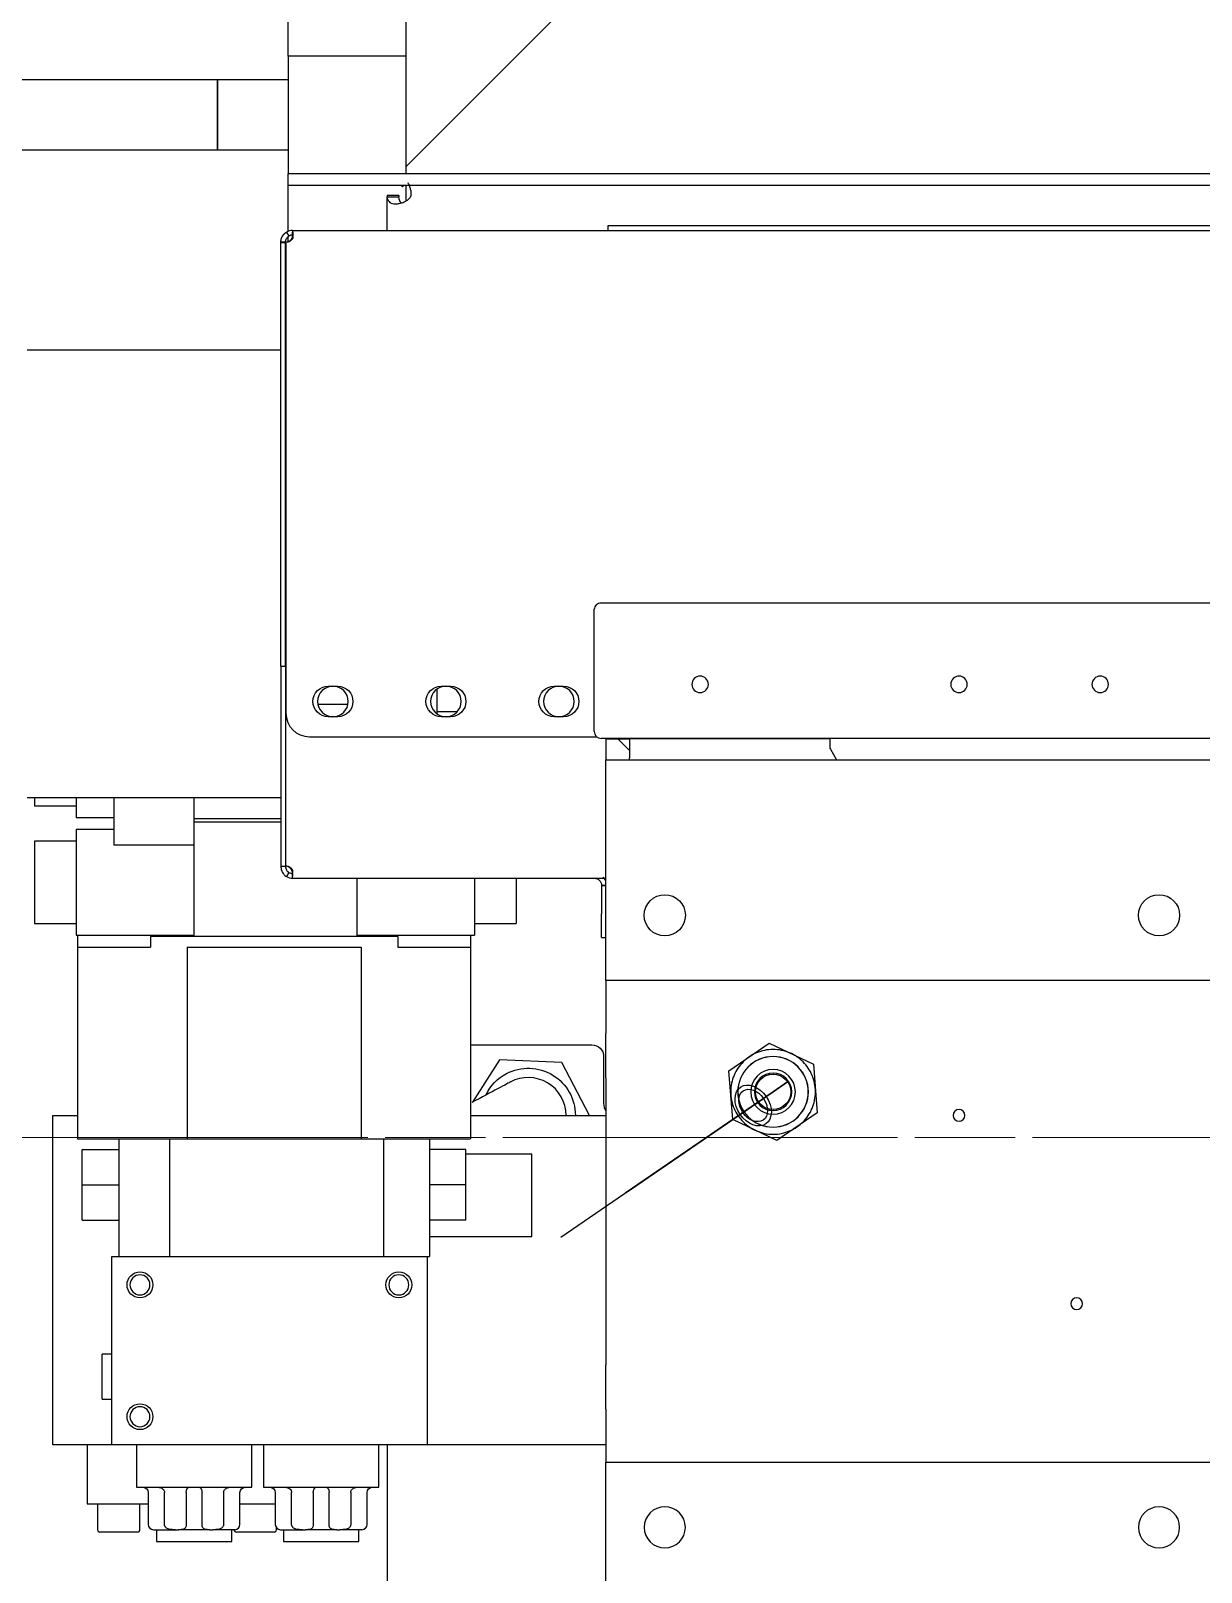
# Model space of a CAD drawing. Header units: millimetres. Extents: x 10462777 to 22643323, y 453826 to 1389191.
# Drawn here: x 11281148 to 11281646, y 584090 to 584745 of the extents above; entities that cross this region are included whole.
import ezdxf

# ---------------------------------------------------------------- set-up
doc = ezdxf.new("R2010")
doc.units = ezdxf.units.MM
doc.header["$LTSCALE"] = 200
doc.header["$MEASUREMENT"] = 0
for name, pattern in [('CENTER', [2, 1.25, -0.25, 0.25, -0.25]), ('CENTER2', [1.125, 0.75, -0.125, 0.125, -0.125]), ('PHANTOM', [2.5, 1.25, -0.25, 0.25, -0.25, 0.25, -0.25])]:
    doc.linetypes.add(name, pattern=pattern)
doc.layers.get('0').update_dxf_attribs({"linetype": 'CONTINUOUS'})
for name, color, linetype in [('1', 1, 'CENTER'), ('2', 2, 'CONTINUOUS'), ('DV1_DEFAULT', 7, 'CONTINUOUS')]:
    doc.layers.add(name, color=color, linetype=linetype)
doc.layers.add('LAYOUT', color=8, linetype='CONTINUOUS', lineweight=25)

# ---------------------------------------------------------------- blocks, each defined once
blk = doc.blocks.new('r710ic')
at = {"layer": 'DV1_DEFAULT', "color": 1, "linetype": 'CENTER2', "lineweight": 0}
for p, q in [((272041.37, 102141.44), (272041.37, 106426.45)), ((272041.37, 106323.81), (272041.37, 102038.81))]:
    blk.add_line(p, q, dxfattribs=at)
at = {"layer": 'LAYOUT', "color": 3}
blk.add_circle((272041.37, 104232.63), 2050.12, dxfattribs=at)
blk = doc.blocks.new('A$C7DA30AB0')
at = {"layer": 'LAYOUT', "color": 6, "linetype": 'PHANTOM'}
blk.add_circle((3030.45, 3025.99, 0), 2693.02, dxfattribs=at)

msp = doc.modelspace()

# ---------------------------------------------------------------- linework, layer by layer
at = {"layer": '1', "color": 252, "linetype": 'Continuous'}
for p, q in [((11281257.86021, 584734.44089, 0), (11281257.86021, 584784.44316, 0)), ((11281307.86092, 584784.44316, 0), (11281307.86092, 584734.44089, 0)), ((11281257.86021, 584734.44245, 0), (11281257.86021, 584684.44174, 0)), ((11281307.86092, 584734.44245, 0), (11281257.86021, 584734.44245, 0)), ((11281307.86092, 584734.44245, 0), (11281307.86092, 584684.44174, 0)), ((11281087.8578, 584724.44231, 0), (11281227.85978, 584724.44231, 0)), ((11281227.85978, 584724.44231, 0), (11281227.85978, 584694.44188, 0)), ((11281227.85978, 584694.44188, 0), (11281227.85978, 584724.44231, 0)), ((11281227.85978, 584724.44231, 0), (11281257.86021, 584724.44231, 0)), ((11281257.86021, 584724.44231, 0), (11281257.86021, 584694.44188, 0)), ((11281227.85978, 584694.44188, 0), (11281087.8578, 584694.44188, 0)), ((11281257.86021, 584694.44188, 0), (11281227.85978, 584694.44188, 0)), ((11281257.86021, 584679.44167, 0), (11281257.86021, 584684.44174, 0)), ((11281707.8666, 584684.44174, 0), (11281257.86021, 584684.44174, 0)), ((11281307.86092, 584684.44174, 0), (11281257.86021, 584684.44174, 0)), ((11281707.8666, 584679.44167, 0), (11281257.86021, 584679.44167, 0)), ((11281257.86021, 584660.05389, 0), (11281257.86021, 584679.44167, 0)), ((11281307.86092, 584679.44167, 0), (11281307.86092, 584672.92361, 0)), ((11281257.86021, 584655.49289, 0), (11281257.86021, 584657.75464, 0))]:
    msp.add_line(p, q, dxfattribs=at)
at = {"layer": '1', "color": 124, "linetype": 'Continuous'}
for p, q in [((11281392.86213, 584444.43833, 0), (11281397.8622, 584444.43833, 0)), ((11281397.8622, 584444.43833, 0), (11281402.86391, 584444.43833, 0)), ((11281402.86227, 584439.43826, 0), (11281397.8622, 584444.43833, 0)), ((11281487.96189, 584444.43833, 0), (11281402.86227, 584444.43833, 0)), ((11281402.86227, 584444.43833, 0), (11281402.86227, 584436.28822, 0)), ((11281392.86213, 584341.73464, 0), (11281392.86213, 584435.48821, 0)), ((11281392.86213, 584435.48821, 0), (11281766.06743, 584435.48821, 0)), ((11281402.86227, 584435.48821, 0), (11281402.86227, 584436.28822, 0)), ((11281392.86213, 584341.73464, 0), (11281392.86213, 584319.22626, 0)), ((11281912.87561, 584341.73464, 0), (11281392.86213, 584341.73464, 0)), ((11281392.86213, 584300.43214, 0), (11281392.86213, 584319.22626, 0)), ((11281392.86213, 584300.43214, 0), (11281392.86213, 584178.4387, 0)), ((11281392.86213, 584159.64459, 0), (11281392.86213, 584178.4387, 0)), ((11281392.86213, 584159.64459, 0), (11281392.86213, 584137.1362, 0)), ((11281392.86213, 584034.43251, 0), (11281392.86213, 584137.1362, 0)), ((11281392.86213, 584137.1362, 0), (11281912.87561, 584137.1362, 0))]:
    msp.add_line(p, q, dxfattribs=at)
for centre in [(11281417.86248, 584369.43727, 0), (11281627.86547, 584369.43727, 0)]:
    msp.add_circle(centre, 8.75012, dxfattribs=at)
at = {"layer": '1', "color": 124, "linetype": 'Continuous', "extrusion": (0, 0, -1)}
for centre, radius in [((-11281542.86426, 584284.43606, 0), 2.50004), ((-11281592.86497, 584204.43492, 0), 2.50004), ((-11281417.86248, 584109.43357, 0), 8.75012), ((-11281627.86547, 584109.43357, 0), 8.75012)]:
    msp.add_circle(centre, radius, dxfattribs=at)
at = {"layer": '2', "color": 203, "linetype": 'Continuous'}
for p, q in [((11281307.86168, 584687.44255, 0), (11281496.40341, 584875.98427, 0)), ((11281304.86088, 584675.24126, 0), (11281299.86081, 584675.24126, 0)), ((11281299.86081, 584675.24126, 0), (11281299.86081, 584674.68283, 0)), ((11281299.86081, 584660.41604, 0), (11281299.86081, 584674.68283, 0)), ((11281299.86081, 584674.68283, 0), (11281304.86088, 584674.68283, 0)), ((11281304.86088, 584675.24126, 0), (11281304.86088, 584674.68283, 0)), ((11281306.36653, 584678.87623, 0), (11281305.80106, 584679.4417, 0)), ((11281306.863, 584679.37269, 0), (11281306.36653, 584678.87623, 0)), ((11281306.863, 584679.37269, 0), (11281306.794, 584679.44169, 0)), ((11281335.36168, 584314.43649, 0), (11281386.86204, 584314.43649, 0)), ((11281391.86211, 584309.43641, 0), (11281391.86211, 584289.43613, 0))]:
    msp.add_line(p, q, dxfattribs=at)
at = {"layer": '2', "color": 252, "linetype": 'Continuous'}
for p, q in [((11281393.86214, 584660.41684, 0), (11281393.86214, 584662.41687, 0)), ((11281393.86214, 584662.41687, 0), (11281396.20532, 584662.41687, 0)), ((11281396.20532, 584662.41687, 0), (11281421.51939, 584662.41687, 0)), ((11281421.51939, 584662.41687, 0), (11281427.17632, 584662.41687, 0)), ((11281427.17632, 584662.41687, 0), (11281718.55305, 584662.41687, 0)), ((11281256.73475, 584655.41677, 0), (11281254.73472, 584655.41677, 0)), ((11281254.73472, 584655.30176, 0), (11281254.73472, 584655.41677, 0)), ((11281254.73472, 584475.28877, 0), (11281254.73472, 584655.30176, 0)), ((11281254.73472, 584655.30176, 0), (11281256.73475, 584655.30176, 0)), ((11281256.73475, 584655.30176, 0), (11281256.73475, 584655.41677, 0)), ((11281256.73475, 584475.28877, 0), (11281256.73475, 584655.30176, 0)), ((11281256.8602, 584655.30176, 0), (11281256.8602, 584455.28849, 0)), ((11281257.06906, 584659.64697, 0), (11281258.13537, 584657.95487, 0)), ((11281259.73479, 584660.41684, 0), (11281727.00843, 584660.41684, 0)), ((11281259.73479, 584660.41684, 0), (11281259.73479, 584659.6504, 0)), ((11281259.73479, 584657.95695, 0), (11281259.73479, 584659.6504, 0)), ((11281254.73392, 584609.54068, 0), (11281146.90863, 584609.54068, 0)), ((11281256.8602, 584609.54068, 0), (11281256.73457, 584609.54068, 0)), ((11281254.73472, 584475.28877, 0), (11281256.73475, 584475.28877, 0)), ((11281254.73472, 584475.28877, 0), (11281254.73472, 584390.28756, 0)), ((11281256.73475, 584475.28877, 0), (11281256.73475, 584390.28756, 0)), ((11281274.86045, 584466.78865, 0), (11281278.86051, 584466.78865, 0)), ((11281322.86113, 584466.78865, 0), (11281326.86119, 584466.78865, 0)), ((11281370.86182, 584466.78865, 0), (11281374.86187, 584466.78865, 0)), ((11281256.8602, 584390.28756, 0), (11281256.8602, 584455.28825, 0)), ((11281278.86051, 584453.78847, 0), (11281274.86045, 584453.78847, 0)), ((11281326.86119, 584453.78847, 0), (11281322.86113, 584453.78847, 0)), ((11281374.86187, 584453.78847, 0), (11281370.86182, 584453.78847, 0)), ((11281266.86034, 584445.28834, 0), (11281388.87715, 584445.28834, 0)), ((11281392.86213, 584444.53728, 0), (11281392.86213, 584435.48805, 0)), ((11281417.86248, 584444.53911, 0), (11281417.86248, 584444.43833, 0)), ((11281487.96348, 584444.53833, 0), (11281487.96348, 584440.99191, 0)), ((11281488.23143, 584439.9919, 0), (11281490.83162, 584435.48824, 0)), ((11281146.90863, 584419.53798, 0), (11281254.73392, 584419.53798, 0)), ((11281256.73457, 584419.53798, 0), (11281256.85832, 584419.53798, 0)), ((11281254.73472, 584390.28756, 0), (11281256.73475, 584390.28756, 0)), ((11281254.73472, 584390.28756, 0), (11281254.73472, 584390.16212, 0)), ((11281256.73475, 584390.16212, 0), (11281254.73472, 584390.16212, 0)), ((11281256.73475, 584390.28756, 0), (11281256.73475, 584390.16212, 0)), ((11281258.16453, 584387.60584, 0), (11281257.11769, 584385.90166, 0)), ((11281259.73479, 584385.90489, 0), (11281259.73479, 584387.45789, 0)), ((11281259.73479, 584385.16205, 0), (11281259.73479, 584385.90487, 0)), ((11281259.73479, 584385.16205, 0), (11281392.86213, 584385.16205, 0)), ((11281392.8621, 584382.162, 0), (11281390.98754, 584382.162, 0)), ((11281390.98754, 584382.03656, 0), (11281390.98754, 584382.162, 0)), ((11281390.98754, 584382.03656, 0), (11281390.98754, 584370.03639, 0)), ((11281390.98754, 584382.03656, 0), (11281392.8621, 584382.03656, 0)), ((11281390.98754, 584360.03625, 0), (11281390.98754, 584370.03639, 0)), ((11281390.98754, 584360.03625, 0), (11281392.8621, 584360.03625, 0)), ((11281157.85879, 584284.43606, 0), (11281168.3605, 584284.43606, 0)), ((11281157.85879, 584144.43407, 0), (11281157.85879, 584284.43606, 0)), ((11281335.35975, 584284.43606, 0), (11281392.86213, 584284.43606, 0)), ((11281182.85914, 584224.43521, 0), (11281316.86105, 584224.43521, 0)), ((11281182.85914, 584144.43407, 0), (11281182.85914, 584224.43521, 0)), ((11281316.86105, 584224.43521, 0), (11281316.86105, 584144.43407, 0)), ((11281182.85916, 584156.84814, 0), (11281182.73414, 584156.84814, 0)), ((11281182.85916, 584156.2634, 0), (11281182.73414, 584156.2634, 0)), ((11281182.85916, 584154.35648, 0), (11281182.73414, 584154.35648, 0)), ((11281182.86094, 584144.43407, 0), (11281157.85879, 584144.43407, 0)), ((11281172.359, 584144.43391, 0), (11281172.359, 584119.43372, 0)), ((11281316.86105, 584144.43407, 0), (11281182.85914, 584144.43407, 0)), ((11281185.76611, 584144.43407, 0), (11281185.76611, 584144.30907, 0)), ((11281186.35085, 584144.43407, 0), (11281186.35085, 584144.30907, 0)), ((11281188.25776, 584144.43407, 0), (11281188.25776, 584144.30907, 0)), ((11281299.86081, 584144.42282, 0), (11281299.86081, 583845.29513, 0)), ((11281392.86213, 584144.43407, 0), (11281316.86058, 584144.43407, 0)), ((11281172.359, 584119.43372, 0), (11281198.36007, 584119.43372, 0)), ((11281176.85906, 584119.43372, 0), (11281176.85906, 584108.43356, 0)), ((11281194.85932, 584108.43356, 0), (11281194.85932, 584119.43372, 0)), ((11281237.35968, 584119.43372, 0), (11281252.35974, 584119.43372, 0)), ((11281193.8593, 584107.43355, 0), (11281177.85907, 584107.43355, 0)), ((11281251.86013, 584107.43355, 0), (11281235.8599, 584107.43355, 0)), ((11281252.86014, 584108.43356, 0), (11281252.86014, 584109.23726, 0))]:
    msp.add_line(p, q, dxfattribs=at)
at = {"layer": '2', "color": 7, "linetype": 'Continuous'}
for p, q in [((11281387.86206, 584494.84535, 0), (11281387.86206, 584499.44072, 0)), ((11281754.86727, 584502.03883, 0), (11281390.8621, 584502.03883, 0)), ((11281387.86206, 584492.84532, 0), (11281387.86206, 584494.84535, 0)), ((11281387.86206, 584447.53838, 0), (11281387.86206, 584492.84532, 0)), ((11281754.86727, 584444.53833, 0), (11281390.8621, 584444.53833, 0))]:
    msp.add_line(p, q, dxfattribs=at)
at = {"layer": '2', "color": 60, "linetype": 'Continuous'}
for p, q in [((11281320.96111, 584465.48884, 0), (11281320.96111, 584455.08854, 0)), ((11281283.21836, 584458.93854, 0), (11281270.5016, 584458.93854, 0)), ((11281329.69098, 584455.9385, 0), (11281320.96111, 584455.9385, 0)), ((11281150.05868, 584419.53895, 0), (11281150.05868, 584415.93793, 0)), ((11281167.75893, 584419.53787, 0), (11281167.75893, 584410.93786, 0)), ((11281183.75916, 584419.53823, 0), (11281183.75916, 584399.25698, 0)), ((11281217.75964, 584419.53838, 0), (11281217.75964, 584408.93783, 0)), ((11281150.05868, 584415.93793, 0), (11281167.75893, 584415.93793, 0)), ((11281167.75893, 584410.93786, 0), (11281183.75994, 584410.93786, 0)), ((11281183.75916, 584405.93779, 0), (11281167.75893, 584405.93779, 0)), ((11281167.75893, 584405.93779, 0), (11281167.75893, 584360.93715, 0)), ((11281254.73459, 584408.93783, 0), (11281217.75964, 584408.93783, 0)), ((11281217.75964, 584408.93783, 0), (11281217.75964, 584388.15452, 0)), ((11281254.73454, 584410.43785, 0), (11281217.76089, 584410.43785, 0)), ((11281256.85928, 584408.93783, 0), (11281256.73385, 584408.93783, 0)), ((11281256.85918, 584410.43785, 0), (11281256.73449, 584410.43785, 0)), ((11281167.75893, 584400.93771, 0), (11281150.05868, 584400.93771, 0)), ((11281150.05868, 584400.93771, 0), (11281150.05868, 584365.93722, 0)), ((11281217.75964, 584399.25698, 0), (11281183.75916, 584399.25698, 0)), ((11281217.75964, 584388.15452, 0), (11281217.75964, 584378.72041, 0)), ((11281286.96062, 584385.1619, 0), (11281286.96062, 584378.72041, 0)), ((11281336.96133, 584385.16318, 0), (11281336.96133, 584360.93715, 0)), ((11281354.66159, 584385.16472, 0), (11281354.66159, 584365.93722, 0)), ((11281217.75964, 584378.72041, 0), (11281217.75964, 584360.43714, 0)), ((11281286.96062, 584378.72041, 0), (11281286.96062, 584360.43714, 0)), ((11281150.05868, 584365.93722, 0), (11281167.75893, 584365.93722, 0)), ((11281167.75893, 584360.93715, 0), (11281217.75964, 584360.93715, 0)), ((11281168.35894, 584360.93769, 0), (11281168.35894, 584355.9381, 0)), ((11281304.36087, 584360.43714, 0), (11281199.35938, 584360.43714, 0)), ((11281199.35938, 584360.43714, 0), (11281199.35938, 584355.93708, 0)), ((11281214.8596, 584360.93769, 0), (11281214.8596, 584360.43722, 0)), ((11281286.96062, 584360.93715, 0), (11281336.96133, 584360.93715, 0)), ((11281288.86065, 584360.93769, 0), (11281288.86065, 584360.43722, 0)), ((11281304.36087, 584360.43714, 0), (11281304.36087, 584355.93708, 0)), ((11281335.36131, 584360.93769, 0), (11281335.36131, 584355.9381, 0)), ((11281336.96133, 584365.93722, 0), (11281354.66159, 584365.93722, 0)), ((11281168.35894, 584355.93708, 0), (11281199.35938, 584355.93708, 0)), ((11281168.35894, 584355.93708, 0), (11281168.35894, 584274.43592, 0)), ((11281214.8596, 584355.93708, 0), (11281288.86065, 584355.93708, 0)), ((11281214.8596, 584355.93708, 0), (11281214.8596, 584274.43592, 0)), ((11281288.86065, 584355.93708, 0), (11281288.86065, 584274.43592, 0)), ((11281304.36087, 584355.93708, 0), (11281335.36131, 584355.93708, 0)), ((11281335.36131, 584355.93708, 0), (11281335.36131, 584274.43592, 0)), ((11281347.56478, 584307.97624, 0), (11281336.18331, 584290.05465, 0)), ((11281374.09962, 584306.85556, 0), (11281347.56478, 584307.97624, 0)), ((11281385.81105, 584284.43611, 0), (11281374.09962, 584306.85556, 0)), ((11281168.35894, 584274.43592, 0), (11281207.35919, 584274.43592, 0)), ((11281185.85919, 584274.43592, 0), (11281185.85919, 584224.43521, 0)), ((11281207.35949, 584274.43592, 0), (11281214.85999, 584274.43592, 0)), ((11281207.35949, 584274.43592, 0), (11281207.35949, 584224.43521, 0)), ((11281214.8596, 584274.43592, 0), (11281288.86065, 584274.43592, 0)), ((11281288.85968, 584274.43592, 0), (11281298.36079, 584274.43592, 0)), ((11281298.36079, 584274.43592, 0), (11281298.36079, 584224.43521, 0)), ((11281298.36132, 584274.43592, 0), (11281335.36131, 584274.43592, 0)), ((11281317.86106, 584274.43592, 0), (11281317.86106, 584224.43521, 0)), ((11281170.35897, 584254.93564, 0), (11281170.35897, 584269.93585, 0)), ((11281170.35897, 584269.93585, 0), (11281185.85919, 584269.93585, 0)), ((11281333.36128, 584269.93585, 0), (11281317.86106, 584269.93585, 0)), ((11281333.36128, 584254.93564, 0), (11281333.36128, 584269.93585, 0)), ((11281361.36168, 584267.93583, 0), (11281333.36149, 584267.93583, 0)), ((11281361.36168, 584232.93533, 0), (11281361.36168, 584267.93583, 0)), ((11281170.35897, 584239.93543, 0), (11281170.35897, 584254.93564, 0)), ((11281170.35897, 584254.93564, 0), (11281185.85919, 584254.93564, 0)), ((11281333.36128, 584254.93564, 0), (11281317.86106, 584254.93564, 0)), ((11281333.36128, 584239.93543, 0), (11281333.36128, 584254.93564, 0)), ((11281170.35897, 584239.93543, 0), (11281185.85919, 584239.93543, 0)), ((11281333.36128, 584239.93543, 0), (11281317.86106, 584239.93543, 0)), ((11281317.86125, 584232.93533, 0), (11281361.36168, 584232.93533, 0)), ((11281316.86076, 584224.43521, 0), (11281317.86106, 584224.43521, 0)), ((11281182.85914, 584182.93462, 0), (11281178.85909, 584182.93462, 0)), ((11281178.85909, 584163.93435, 0), (11281178.85909, 584182.93462, 0)), ((11281178.85909, 584163.93435, 0), (11281182.85914, 584163.93435, 0)), ((11281193.35929, 584144.43407, 0), (11281193.35929, 584126.43382, 0)), ((11281242.35999, 584126.43382, 0), (11281242.35999, 584144.43407, 0)), ((11281247.36006, 584144.43407, 0), (11281247.36006, 584126.43382, 0)), ((11281296.36076, 584126.43382, 0), (11281296.36076, 584144.43407, 0)), ((11281193.35929, 584126.43382, 0), (11281193.73151, 584126.43382, 0)), ((11281193.73151, 584126.43382, 0), (11281197.9988, 584126.43382, 0)), ((11281197.9988, 584126.43382, 0), (11281203.41532, 584126.43382, 0)), ((11281198.35937, 584124.23378, 0), (11281198.35937, 584110.63359, 0)), ((11281203.41532, 584126.43382, 0), (11281232.30396, 584126.43382, 0)), ((11281205.30234, 584110.63359, 0), (11281205.30234, 584124.23378, 0)), ((11281214.50025, 584124.23378, 0), (11281214.50025, 584110.63359, 0)), ((11281221.21904, 584110.63359, 0), (11281221.21904, 584124.23378, 0)), ((11281230.41694, 584124.23378, 0), (11281230.41694, 584110.63359, 0)), ((11281232.30396, 584126.43382, 0), (11281237.72048, 584126.43382, 0)), ((11281237.35992, 584110.63359, 0), (11281237.35992, 584124.23378, 0)), ((11281237.72048, 584126.43382, 0), (11281241.98777, 584126.43382, 0)), ((11281241.98777, 584126.43382, 0), (11281242.35999, 584126.43382, 0)), ((11281247.36006, 584126.43382, 0), (11281247.73228, 584126.43382, 0)), ((11281247.73228, 584126.43382, 0), (11281251.99957, 584126.43382, 0)), ((11281251.99957, 584126.43382, 0), (11281257.41609, 584126.43382, 0)), ((11281252.36013, 584124.23378, 0), (11281252.36013, 584110.63359, 0)), ((11281257.41609, 584126.43382, 0), (11281286.30473, 584126.43382, 0)), ((11281259.30311, 584110.63359, 0), (11281259.30311, 584124.23378, 0)), ((11281268.50102, 584124.23378, 0), (11281268.50102, 584110.63359, 0)), ((11281275.2198, 584110.63359, 0), (11281275.2198, 584124.23378, 0)), ((11281284.41771, 584124.23378, 0), (11281284.41771, 584110.63359, 0)), ((11281286.30473, 584126.43382, 0), (11281291.72125, 584126.43382, 0)), ((11281291.36069, 584110.63359, 0), (11281291.36069, 584124.23378, 0)), ((11281291.72125, 584126.43382, 0), (11281295.98854, 584126.43382, 0)), ((11281295.98854, 584126.43382, 0), (11281296.36076, 584126.43382, 0)), ((11281200.5594, 584108.43356, 0), (11281209.93879, 584108.43356, 0)), ((11281201.85941, 584108.43356, 0), (11281201.85941, 584103.43349, 0)), ((11281209.93879, 584108.43356, 0), (11281211.16688, 584108.43356, 0)), ((11281224.5524, 584108.43356, 0), (11281211.16688, 584108.43356, 0)), ((11281224.5524, 584108.43356, 0), (11281225.78049, 584108.43356, 0)), ((11281235.15989, 584108.43356, 0), (11281225.78049, 584108.43356, 0)), ((11281233.85987, 584103.43349, 0), (11281233.85987, 584108.43356, 0)), ((11281254.56016, 584108.43356, 0), (11281263.93956, 584108.43356, 0)), ((11281255.86018, 584108.43356, 0), (11281255.86018, 584103.43349, 0)), ((11281263.93956, 584108.43356, 0), (11281265.16765, 584108.43356, 0)), ((11281278.55317, 584108.43356, 0), (11281265.16765, 584108.43356, 0)), ((11281278.55317, 584108.43356, 0), (11281279.78126, 584108.43356, 0)), ((11281289.16065, 584108.43356, 0), (11281279.78126, 584108.43356, 0)), ((11281287.86064, 584103.43349, 0), (11281287.86064, 584108.43356, 0)), ((11281201.85941, 584103.43349, 0), (11281204.00304, 584103.43349, 0)), ((11281204.00304, 584103.43349, 0), (11281233.85987, 584103.43349, 0)), ((11281255.86018, 584103.43349, 0), (11281258.00381, 584103.43349, 0)), ((11281258.00381, 584103.43349, 0), (11281287.86064, 584103.43349, 0))]:
    msp.add_line(p, q, dxfattribs=at)
at = {"layer": '2', "color": 51, "linetype": 'Continuous'}
for p, q in [((11281445.11198, 584303.40317, 0), (11281462.25318, 584315.15866, 0)), ((11281462.25318, 584315.15866, 0), (11281481.00433, 584306.19169, 0)), ((11281446.72194, 584282.68071, 0), (11281445.11198, 584303.40317, 0)), ((11281481.00433, 584306.19169, 0), (11281482.61429, 584285.46924, 0)), ((11281463.86314, 584294.4362, 0), (11281452.18417, 584286.42673, 0)), ((11281456.02843, 584289.06313, 0), (11281463.86314, 584294.4362, 0)), ((11281470.04843, 584298.6781, 0), (11281463.86314, 584294.4362, 0)), ((11281463.86314, 584294.4362, 0), (11281470.04843, 584298.6781, 0)), ((11281455.40886, 584288.63823, 0), (11281401.46551, 584251.64369, 0)), ((11281405.83918, 584254.64317, 0), (11281459.78252, 584291.6377, 0)), ((11281449.01842, 584284.25565, 0), (11281454.37901, 584287.93196, 0)), ((11281454.37901, 584287.93196, 0), (11281456.02843, 584289.06313, 0)), ((11281459.78252, 584291.6377, 0), (11281455.40886, 584288.63823, 0)), ((11281465.47309, 584273.71374, 0), (11281446.72194, 584282.68071, 0)), ((11281452.18417, 584286.42673, 0), (11281449.01842, 584284.25565, 0)), ((11281482.61429, 584285.46924, 0), (11281465.47309, 584273.71374, 0)), ((11281437.32957, 584276.23939, 0), (11281373.649, 584232.56703, 0)), ((11281401.46551, 584251.64369, 0), (11281405.83918, 584254.64317, 0))]:
    msp.add_line(p, q, dxfattribs=at)
at = {"layer": '2', "color": 27, "linetype": 'Continuous'}
msp.add_line((11281375.92093, 584284.43443, -0.02158), (11281375.92093, 584284.43601, -0.02158), dxfattribs=at)
at = {"layer": '2', "color": 7, "linetype": 'Continuous', "extrusion": (0, 0, -1)}
for centre in [(-11281432.8627, 584467.53866, 0), (-11281542.86426, 584467.53866, 0), (-11281602.86511, 584467.53866, 0)]:
    msp.add_circle(centre, 3.50005, dxfattribs=at)
at = {"layer": '2', "color": 252, "linetype": 'Continuous', "extrusion": (0, 0, -1)}
for centre, radius in [((-11281276.86048, 584460.28856, 0), 6.50009), ((-11281324.86116, 584460.28856, 0), 6.50009), ((-11281372.86184, 584460.28856, 0), 6.50009), ((-11281194.85932, 584212.43504, 0), 4.25006), ((-11281304.86088, 584212.43504, 0), 4.25006), ((-11281194.85932, 584156.43424, 0), 4.25006)]:
    msp.add_circle(centre, radius, dxfattribs=at)
at = {"layer": '2', "color": 51, "linetype": 'PHANTOM', "extrusion": (0, 0, -1)}
msp.add_circle((-11281463.86314, 584294.4362, 0), 18.00026, dxfattribs=at)
at = {"layer": '2', "color": 51, "linetype": 'Continuous', "extrusion": (0, 0, -1)}
for radius in [15.00021, 14.95021, 9.50013, 7.95011]:
    msp.add_circle((-11281463.86314, 584294.4362, 0), radius, dxfattribs=at)
at = {"layer": '2', "color": 51, "linetype": 'Continuous'}
msp.add_circle((11281463.86314, 584294.4362, 0), 7.50011, dxfattribs=at)
at = {"layer": '2', "color": 252, "linetype": 'Continuous'}
for centre in [(11281194.85932, 584212.43504, 0), (11281304.86088, 584212.43504, 0), (11281194.85932, 584156.43424, 0)]:
    msp.add_circle(centre, 5.50008, dxfattribs=at)
at = {"layer": '2', "color": 252, "linetype": 'Continuous', "extrusion": (0, 0, -1)}
for centre, radius, start, end in [((-11281256.8602, 584658.29137, 0), 2.98961, 254.05591275, 270), ((-11281274.86045, 584460.28856, 0), 6.50009, 270, 90), ((-11281278.86051, 584460.28856, 0), 6.50009, 90, 270), ((-11281322.86113, 584460.28856, 0), 6.50009, 270, 90), ((-11281326.86119, 584460.28856, 0), 6.50009, 90, 270), ((-11281370.86182, 584460.28856, 0), 6.50009, 270, 90), ((-11281374.86187, 584460.28856, 0), 6.50009, 90, 270)]:
    msp.add_arc(centre, radius, start, end, dxfattribs=at)
at = {"layer": '2', "color": 252, "linetype": 'Continuous'}
for centre, radius, start, end in [((11281259.73479, 584655.41677, 0), 5.00007, 90, 122.21783719), ((11281259.73479, 584655.41677, 0), 3.00004, 90, 122.21796788), ((11281266.86034, 584455.28849, 0), 10.00014, 180, 270), ((11281489.96351, 584440.99191, 0), 2.00003, 180, 210.00000006), ((11281256.8602, 584387.28752, 0), 3.00004, 73.37258318, 90), ((11281259.73479, 584390.16212, 0), 5.00007, 238.4385327, 270), ((11281259.73479, 584390.16212, 0), 3.00004, 238.4385327, 270), ((11281177.85907, 584108.43356, 0), 1.00001, 180, 270), ((11281193.8593, 584108.43356, 0), 1.00001, 270, 0), ((11281235.8599, 584108.43356, 0), 1.00001, 180, 270), ((11281251.86013, 584108.43356, 0), 1.00001, 270, 0)]:
    msp.add_arc(centre, radius, start, end, dxfattribs=at)
at = {"layer": '2', "color": 7, "linetype": 'Continuous'}
msp.add_arc((11281390.8621, 584447.53838, 0), 3.00004, 180, 270, dxfattribs=at)
at = {"layer": '2', "color": 203, "linetype": 'Continuous', "extrusion": (0, 0, -1)}
msp.add_arc((-11281386.86204, 584309.43641, 0), 5.00007, 90, 180, dxfattribs=at)
at = {"layer": '2', "color": 60, "linetype": 'Continuous', "extrusion": (0, 0, -1)}
for centre, radius, start, end in [((-11281359.86166, 584284.43606, 0), 20.00028, 26.15968293, 62.41841455), ((-11281359.86166, 584284.43606, 0), 20.00028, 62.41841455, 179.99777656), ((-11281196.15933, 584124.23378, 0), 2.20003, 90, 180), ((-11281239.55995, 584124.23378, 0), 2.20003, 0, 90), ((-11281250.1601, 584124.23378, 0), 2.20003, 90, 180), ((-11281293.56072, 584124.23378, 0), 2.20003, 0, 90)]:
    msp.add_arc(centre, radius, start, end, dxfattribs=at)
at = {"layer": '2', "color": 27, "linetype": 'Continuous', "extrusion": (-3.60584e-05, -1.92311e-05, 1)}
msp.add_arc((11281359.81338, 584284.40629, -418.04589), 16.10023, 0.07752246, 118.16796731, dxfattribs=at)
at = {"layer": '2', "color": 203, "linetype": 'Continuous'}
msp.add_arc((11281396.86218, 584289.43613, 0), 5.00007, 180, 216.87052171, dxfattribs=at)
at = {"layer": '2', "color": 60, "linetype": 'Continuous'}
for centre, start, end in [((11281200.5594, 584110.63359, 0), 180, 270), ((11281235.15989, 584110.63359, 0), 270, 0), ((11281254.56016, 584110.63359, 0), 180, 270), ((11281289.16065, 584110.63359, 0), 270, 0)]:
    msp.add_arc(centre, 2.20003, start, end, dxfattribs=at)
at = {"layer": '2', "color": 7, "linetype": 'Continuous'}
msp.add_ellipse((11281390.8621, 584499.44072, 0), major_axis=(-3.00004, 0), ratio=0.866025404, start_param=4.71238898, end_param=6.283185307, dxfattribs=at)
at = {"layer": '2', "color": 51, "linetype": 'Continuous'}
for major_axis in [(-5.37307, 7.83471), (4.2419, -6.1853)]:
    msp.add_ellipse((11281455.40886, 584288.63823, 0), major_axis=major_axis, ratio=0.707106781, dxfattribs=at)
at = {"layer": '2', "color": 203, "linetype": 'Continuous'}
for points, knots in [([(11281309.86097, 584674.60193, 0), (11281310.01835, 584675.09408, 0), (11281310.09448, 584675.63771, 0), (11281310.08833, 584676.78779, 0), (11281310.00588, 584677.39453, 0), (11281309.69683, 584678.62179, 0), (11281309.4706, 584679.24146, 0), (11281309.0702, 584680.10688, 0), (11281308.93419, 584680.37343, 0), (11281308.79048, 584680.63096, 0)], [0, 0, 0, 0, 0.289109822, 0.289109822, 0.578221036, 0.578221036, 0.86733225, 0.86733225, 1, 1, 1, 1]), ([(11281300.17666, 584673.46392, 0), (11281300.15852, 584673.51294, 0), (11281300.12199, 584673.6116, 0), (11281300.07208, 584673.75201, 0), (11281300.02594, 584673.8879, 0), (11281299.98447, 584674.01848, 0), (11281299.94501, 584674.15436, 0), (11281299.90988, 584674.29344, 0), (11281299.8822, 584674.43313, 0), (11281299.86423, 584674.56435, 0), (11281299.86195, 584674.6432, 0), (11281299.86081, 584674.68283, 0)], [0, 0, 0, 0, 0.094951981, 0.191134384, 0.288514555, 0.387054793, 0.486712613, 0.612782129, 0.74042611, 0.869537385, 1, 1, 1, 1]), ([(11281300.17666, 584673.46392, 0), (11281300.29617, 584673.14319, 0), (11281300.46261, 584672.85684, 0), (11281300.91418, 584672.36839, 0), (11281301.19957, 584672.1662, 0), (11281301.8929, 584671.86107, 0), (11281302.30065, 584671.75828, 0), (11281303.21231, 584671.65696, 0), (11281303.71592, 584671.65845, 0), (11281304.76963, 584671.76902, 0), (11281305.31884, 584671.87805, 0), (11281306.40391, 584672.19452, 0), (11281306.93941, 584672.40195, 0), (11281307.93955, 584672.9044, 0), (11281308.40361, 584673.19919, 0), (11281309.22167, 584673.85557, 0), (11281309.5758, 584674.21721, 0), (11281309.86097, 584674.60193, 0)], [0, 0, 0, 0, 0.125, 0.125, 0.25, 0.25, 0.375, 0.375, 0.5, 0.5, 0.625, 0.625, 0.75, 0.75, 0.875, 0.875, 1, 1, 1, 1]), ([(11281305.0188, 584673.55089, 0), (11281304.97285, 584673.7851, 0), (11281304.93309, 584673.99876, 0), (11281304.87707, 584674.37813, 0), (11281304.86088, 584674.54382, 0), (11281304.86088, 584674.68283, 0)], [0, 0, 0, 0, 0.5, 0.5, 1, 1, 1, 1]), ([(11281305.0188, 584673.55089, 0), (11281305.03064, 584673.49377, 0), (11281305.05415, 584673.38024, 0), (11281305.09644, 584673.21844, 0), (11281305.144, 584673.06463, 0), (11281305.19759, 584672.91957, 0), (11281305.25731, 584672.78339, 0), (11281305.32337, 584672.65641, 0), (11281305.39593, 584672.53888, 0), (11281305.47509, 584672.43108, 0), (11281305.5609, 584672.33328, 0), (11281305.65336, 584672.24577, 0), (11281305.75245, 584672.16882, 0), (11281305.85699, 584672.10328, 0), (11281305.93061, 584672.0667, 0), (11281305.96781, 584672.05042, 0)], [0, 0, 0, 0, 0.082607341, 0.164173982, 0.244720035, 0.324268878, 0.402848165, 0.480490898, 0.557236539, 0.633132161, 0.708233621, 0.782606741, 0.856326051, 0.929468333, 1, 1, 1, 1])]:
    msp.add_open_spline(points, degree=3, knots=knots, dxfattribs=at)
msp.add_open_spline([(11281309.86096, 584674.95072, 0), (11281309.86096, 584674.83445, 0), (11281309.86096, 584674.71818, 0), (11281309.86096, 584674.60191, 0)], degree=3, dxfattribs=at)
at = {"layer": '2', "color": 252, "linetype": 'Continuous'}
for points, knots in [([(11281254.73472, 584655.41677, 0), (11281254.73474, 584655.42651, 0), (11281254.73477, 584655.44605, 0), (11281254.73507, 584655.4785, 0), (11281254.73561, 584655.51329, 0), (11281254.73647, 584655.55062, 0), (11281254.73768, 584655.59037, 0), (11281254.73932, 584655.63253, 0), (11281254.74143, 584655.67705, 0), (11281254.74409, 584655.72388, 0), (11281254.74734, 584655.77297, 0), (11281254.75127, 584655.8243, 0), (11281254.75592, 584655.87779, 0), (11281254.76138, 584655.93341, 0), (11281254.7677, 584655.99111, 0), (11281254.77496, 584656.05083, 0), (11281254.78323, 584656.11251, 0), (11281254.79257, 584656.1761, 0), (11281254.80306, 584656.24155, 0), (11281254.81477, 584656.30879, 0), (11281254.82777, 584656.37775, 0), (11281254.84212, 584656.44838, 0), (11281254.8579, 584656.5206, 0), (11281254.87517, 584656.59435, 0), (11281254.894, 584656.66955, 0), (11281254.91446, 584656.74613, 0), (11281254.93661, 584656.82402, 0), (11281254.96051, 584656.90311, 0), (11281254.98621, 584656.98332, 0), (11281255.01376, 584657.06452, 0), (11281255.04321, 584657.1466, 0), (11281255.07458, 584657.22945, 0), (11281255.10793, 584657.31297, 0), (11281255.14327, 584657.39704, 0), (11281255.18064, 584657.48155, 0), (11281255.22006, 584657.56639, 0), (11281255.26155, 584657.65145, 0), (11281255.30511, 584657.73661, 0), (11281255.35075, 584657.82176, 0), (11281255.39847, 584657.9068, 0), (11281255.44828, 584657.9916, 0), (11281255.50015, 584658.07606, 0), (11281255.55407, 584658.16006, 0), (11281255.61003, 584658.24351, 0), (11281255.668, 584658.32629, 0), (11281255.72793, 584658.4083, 0), (11281255.78981, 584658.48944, 0), (11281255.85357, 584658.5696, 0), (11281255.91919, 584658.6487, 0), (11281255.98659, 584658.72664, 0), (11281256.05573, 584658.80333, 0), (11281256.12655, 584658.87868, 0), (11281256.21874, 584658.97281, 0), (11281256.334, 584659.08381, 0), (11281256.47413, 584659.20893, 0), (11281256.6182, 584659.32821, 0), (11281256.7657, 584659.44118, 0), (11281256.91583, 584659.54815, 0), (11281257.01806, 584659.61408, 0), (11281257.06906, 584659.64697, 0)], [0, 0, 0, 0, 0.013358824, 0.026795703, 0.040316197, 0.053925325, 0.067627591, 0.081427016, 0.095327158, 0.10933115, 0.12344172, 0.137661227, 0.151991684, 0.166434787, 0.180991943, 0.195664294, 0.210452744, 0.225357982, 0.240380509, 0.255520656, 0.27077861, 0.286154433, 0.301648085, 0.31725944, 0.332988307, 0.348834449, 0.364797598, 0.380876542, 0.397064672, 0.413358755, 0.429756092, 0.446253687, 0.462848273, 0.479536339, 0.496314157, 0.5131778, 0.530123168, 0.547146011, 0.564241946, 0.58140648, 0.598635027, 0.615922928, 0.633265468, 0.650657895, 0.668095434, 0.685573308, 0.703086752, 0.72063103, 0.738201451, 0.755793387, 0.773402287, 0.791023697, 0.808653272, 0.840733459, 0.872774783, 0.904750266, 0.936632008, 0.968391508, 1, 1, 1, 1]), ([(11281256.73475, 584655.41677, 0), (11281256.73475, 584655.48927, 0), (11281256.7369, 584655.60428, 0), (11281256.77033, 584655.90106, 0), (11281256.80208, 584656.08301, 0), (11281256.92401, 584656.48642, 0), (11281257.01483, 584656.70699, 0), (11281257.26619, 584657.13982, 0), (11281257.42681, 584657.35149, 0), (11281257.77331, 584657.69798, 0), (11281257.95153, 584657.83876, 0), (11281258.13538, 584657.95484, 0)], [0, 0, 0, 0, 0.205907787, 0.205907787, 0.411815574, 0.411815574, 0.61772336, 0.61772336, 0.823631147, 0.823631147, 1, 1, 1, 1]), ([(11281259.73479, 584659.6504, 0), (11281259.74757, 584659.61543, 0), (11281259.77318, 584659.54529, 0), (11281259.80249, 584659.43093, 0), (11281259.82526, 584659.3098, 0), (11281259.84078, 584659.18157, 0), (11281259.84923, 584659.04684, 0), (11281259.8505, 584658.90606, 0), (11281259.8446, 584658.75979, 0), (11281259.83148, 584658.60865, 0), (11281259.81113, 584658.45331, 0), (11281259.78364, 584658.2945, 0), (11281259.74913, 584658.13298, 0), (11281259.70771, 584657.9695, 0), (11281259.65948, 584657.80487, 0), (11281259.60454, 584657.63991, 0), (11281259.54301, 584657.47542, 0), (11281259.40951, 584657.15514, 0), (11281259.16494, 584656.69132, 0), (11281258.82305, 584656.24096, 0), (11281258.53364, 584655.9536, 0), (11281258.33371, 584655.78528, 0), (11281258.12451, 584655.63882, 0), (11281257.90814, 584655.51312, 0), (11281257.7565, 584655.44867, 0), (11281257.68144, 584655.41677, 0)], [0, 0, 0, 0, 0.033620315, 0.067414622, 0.101346982, 0.135380261, 0.169476614, 0.203597951, 0.237706404, 0.27176478, 0.305733907, 0.339576087, 0.37325686, 0.406741767, 0.439996824, 0.472989006, 0.505686771, 0.53806061, 0.663611964, 0.782429532, 0.828021088, 0.872496375, 0.915921525, 0.958384152, 1, 1, 1, 1]), ([(11281259.73479, 584657.95695, 0), (11281259.78854, 584657.8749, 0), (11281259.82358, 584657.7803, 0), (11281259.8556, 584657.56985, 0), (11281259.85259, 584657.45403, 0), (11281259.80791, 584657.20869, 0), (11281259.76625, 584657.07927, 0), (11281259.64659, 584656.81664, 0), (11281259.56858, 584656.68348, 0), (11281259.28349, 584656.29426, 0), (11281259.02549, 584656.04952, 0), (11281258.41248, 584655.65486, 0), (11281258.05767, 584655.50487, 0), (11281257.68144, 584655.41677, 0)], [0, 0, 0, 0, 0.125, 0.125, 0.25, 0.25, 0.375, 0.375, 0.5, 0.5, 0.75, 0.75, 1, 1, 1, 1]), ([(11281254.73472, 584390.16212, 0), (11281254.73472, 584390.00867, 0), (11281254.74009, 584389.75195, 0), (11281254.84097, 584389.08241, 0), (11281254.93942, 584388.66948, 0), (11281255.21247, 584388.01619, 0), (11281255.32404, 584387.79323, 0), (11281255.58943, 584387.35456, 0), (11281255.74326, 584387.13895, 0), (11281256.08768, 584386.73131, 0), (11281256.27817, 584386.53944, 0), (11281256.68371, 584386.19186, 0), (11281256.8987, 584386.03619, 0), (11281257.11769, 584385.90166, 0)], [0, 0, 0, 0, 0.25, 0.25, 0.5, 0.5, 0.625, 0.625, 0.75, 0.75, 0.875, 0.875, 1, 1, 1, 1]), ([(11281256.73475, 584390.16212, 0), (11281256.73477, 584390.1542, 0), (11281256.7348, 584390.1384, 0), (11281256.73514, 584390.11145, 0), (11281256.73576, 584390.08221, 0), (11281256.73677, 584390.0505, 0), (11281256.73822, 584390.01642, 0), (11281256.7402, 584389.98002, 0), (11281256.7428, 584389.94133, 0), (11281256.74609, 584389.90042, 0), (11281256.75016, 584389.85733, 0), (11281256.75512, 584389.81213, 0), (11281256.76104, 584389.76487, 0), (11281256.76802, 584389.71563, 0), (11281256.77616, 584389.66447, 0), (11281256.78555, 584389.61148, 0), (11281256.79627, 584389.55678, 0), (11281256.80843, 584389.50047, 0), (11281256.82209, 584389.44265, 0), (11281256.83735, 584389.38344, 0), (11281256.85427, 584389.32295, 0), (11281256.87294, 584389.26129, 0), (11281256.89343, 584389.1986, 0), (11281256.91579, 584389.13498, 0), (11281256.94009, 584389.07057, 0), (11281257.00903, 584388.89988, 0), (11281257.15192, 584388.61223, 0), (11281257.36236, 584388.31656, 0), (11281257.52199, 584388.13515, 0), (11281257.60536, 584388.04773, 0), (11281257.69219, 584387.96374, 0), (11281257.78213, 584387.88349, 0), (11281257.87479, 584387.80723, 0), (11281257.96975, 584387.73534, 0), (11281258.06653, 584387.66755, 0), (11281258.13181, 584387.62645, 0), (11281258.16453, 584387.60584, 0)], [0, 0, 0, 0, 0.023318987, 0.046559006, 0.069714091, 0.092778247, 0.115745522, 0.138610077, 0.161366262, 0.184008697, 0.206532352, 0.228932625, 0.251205436, 0.27334731, 0.295354288, 0.317223931, 0.33895562, 0.360548873, 0.382003423, 0.403319292, 0.424496877, 0.445537027, 0.466441132, 0.487211212, 0.507850005, 0.528361061, 0.648693756, 0.765961841, 0.7951105, 0.824221585, 0.853330484, 0.882471117, 0.911676325, 0.940978267, 0.970408826, 1, 1, 1, 1]), ([(11281259.73479, 584387.60777, 0), (11281259.74956, 584387.63081, 0), (11281259.77899, 584387.67675, 0), (11281259.81253, 584387.75323, 0), (11281259.83788, 584387.83474, 0), (11281259.85416, 584387.92156, 0), (11281259.86141, 584388.0132, 0), (11281259.8594, 584388.10925, 0), (11281259.84822, 584388.2092, 0), (11281259.82804, 584388.31248, 0), (11281259.79901, 584388.41853, 0), (11281259.76129, 584388.52673, 0), (11281259.71502, 584388.63645, 0), (11281259.66037, 584388.74703, 0), (11281259.59748, 584388.85778, 0), (11281259.52652, 584388.96804, 0), (11281259.44762, 584389.07711, 0), (11281259.36095, 584389.18432, 0), (11281259.22351, 584389.33693, 0), (11281259.0195, 584389.52628, 0), (11281258.73432, 584389.73457, 0), (11281258.41896, 584389.91319, 0), (11281258.07932, 584390.06155, 0), (11281257.83953, 584390.12841, 0), (11281257.71865, 584390.16212, 0)], [0, 0, 0, 0, 0.032951464, 0.065708679, 0.098311288, 0.130804044, 0.163237597, 0.195661351, 0.228113852, 0.260648202, 0.293312412, 0.32614893, 0.359195446, 0.392485751, 0.426050592, 0.459918537, 0.494116825, 0.528672185, 0.563611621, 0.6469583, 0.732449283, 0.819956369, 0.909235244, 1, 1, 1, 1]), ([(11281259.73479, 584385.90491, 0), (11281259.81717, 584386.10344, 0), (11281259.86024, 584386.34757, 0), (11281259.86024, 584386.9358, 0), (11281259.80731, 584387.28631, 0), (11281259.60582, 584388.00365, 0), (11281259.45726, 584388.36955, 0), (11281259.07472, 584389.04057, 0), (11281258.84126, 584389.34425, 0), (11281258.31661, 584389.84231, 0), (11281258.02536, 584390.03699, 0), (11281257.71865, 584390.16212, 0)], [0, 0, 0, 0, 0.184011742, 0.184011742, 0.388008807, 0.388008807, 0.592005871, 0.592005871, 0.796002936, 0.796002936, 1, 1, 1, 1]), ([(11281387.9875, 584385.16205, 0), (11281388.06259, 584385.16205, 0), (11281388.17939, 584385.15968, 0), (11281388.47822, 584385.12546, 0), (11281388.66043, 584385.09317, 0), (11281389.06305, 584384.97052, 0), (11281389.28258, 584384.87955, 0), (11281389.71299, 584384.62878, 0), (11281389.92329, 584384.46891, 0), (11281390.29441, 584384.0978, 0), (11281390.45428, 584383.88749, 0), (11281390.70505, 584383.45709, 0), (11281390.79601, 584383.23755, 0), (11281390.91866, 584382.83494, 0), (11281390.95096, 584382.65273, 0), (11281390.98518, 584382.35389, 0), (11281390.98754, 584382.23709, 0), (11281390.98754, 584382.162, 0)], [0, 0, 0, 0, 0.125, 0.125, 0.25, 0.25, 0.375, 0.375, 0.5, 0.5, 0.625, 0.625, 0.75, 0.75, 0.875, 0.875, 1, 1, 1, 1]), ([(11281391.52307, 584385.6976, 0), (11281391.52308, 584385.69759, 0), (11281391.67718, 584385.54348, 0), (11281391.96397, 584385.21631, 0), (11281392.31809, 584384.68714, 0), (11281392.54488, 584384.23502, 0), (11281392.65116, 584383.96731, 0), (11281392.68268, 584383.88123, 0)], [0, 0, 0, 0, 0.000006564, 0.292724504, 0.582048088, 0.864853483, 1, 1, 1, 1])]:
    msp.add_open_spline(points, degree=3, knots=knots, dxfattribs=at)
at = {"layer": '2', "color": 27, "linetype": 'Continuous'}
msp.add_open_spline([(11281352.28508, 584298.64214, 0), (11281351.8204, 584298.39431, 0), (11281348.65329, 584296.70519, 0), (11281340.1634, 584292.17725, 0), (11281335.80896, 584289.85488, 0)], degree=3, knots=[0, 0, 0, 0, 0.549753296, 1, 1, 1, 1], dxfattribs=at)
at = {"layer": '2', "color": 60, "linetype": 'Continuous'}
for points, knots in [([(11281202.86501, 584126.43382, 0), (11281203.00456, 584126.43382, 0), (11281203.14726, 584126.41927, 0), (11281203.42754, 584126.36423, 0), (11281203.5665, 584126.32384, 0), (11281203.97957, 584126.16486, 0), (11281204.23866, 584126.01412, 0), (11281204.70958, 584125.62461, 0), (11281204.91042, 584125.39655, 0), (11281205.13759, 584124.988, 0), (11281205.19736, 584124.84569, 0), (11281205.28007, 584124.54707, 0), (11281205.30234, 584124.3906, 0), (11281205.30234, 584124.23378, 0)], [0, 0, 0, 0, 0.125, 0.125, 0.25, 0.25, 0.5, 0.5, 0.75, 0.75, 0.875, 0.875, 1, 1, 1, 1]), ([(11281214.50025, 584124.23378, 0), (11281214.50025, 584124.39062, 0), (11281214.51148, 584124.54335, 0), (11281214.55333, 584124.84145, 0), (11281214.58427, 584124.98684, 0), (11281214.65831, 584125.25637, 0), (11281214.70217, 584125.38388, 0), (11281214.79621, 584125.61732, 0), (11281214.84619, 584125.72326, 0), (11281214.94918, 584125.91613, 0), (11281215.00266, 584126.00356, 0), (11281215.10747, 584126.15445, 0), (11281215.15905, 584126.21853, 0), (11281215.25925, 584126.32376, 0), (11281215.30809, 584126.36487, 0), (11281215.39837, 584126.4196, 0), (11281215.44026, 584126.43382, 0), (11281215.4787, 584126.43382, 0)], [0, 0, 0, 0, 0.125, 0.125, 0.25, 0.25, 0.375, 0.375, 0.5, 0.5, 0.625, 0.625, 0.75, 0.75, 0.875, 0.875, 1, 1, 1, 1]), ([(11281220.24058, 584126.43382, 0), (11281220.27902, 584126.43382, 0), (11281220.32089, 584126.4196, 0), (11281220.41112, 584126.36492, 0), (11281220.45995, 584126.32384, 0), (11281220.56018, 584126.21859, 0), (11281220.61178, 584126.1545, 0), (11281220.71661, 584126.00359, 0), (11281220.77009, 584125.91614, 0), (11281220.87294, 584125.72356, 0), (11281220.9228, 584125.61789, 0), (11281221.01654, 584125.3854, 0), (11281221.0606, 584125.2575, 0), (11281221.13467, 584124.98829, 0), (11281221.16545, 584124.84444, 0), (11281221.2078, 584124.54405, 0), (11281221.21904, 584124.39066, 0), (11281221.21904, 584124.23378, 0)], [0, 0, 0, 0, 0.125, 0.125, 0.25, 0.25, 0.375, 0.375, 0.5, 0.5, 0.625, 0.625, 0.75, 0.75, 0.875, 0.875, 1, 1, 1, 1]), ([(11281230.41694, 584124.23378, 0), (11281230.41694, 584124.39069, 0), (11281230.43857, 584124.54348, 0), (11281230.52048, 584124.8417, 0), (11281230.58143, 584124.98714, 0), (11281230.73092, 584125.25675, 0), (11281230.82103, 584125.3843, 0), (11281231.02052, 584125.61779, 0), (11281231.12944, 584125.72375, 0), (11281231.36287, 584125.91663, 0), (11281231.48854, 584126.00406, 0), (11281231.74687, 584126.15492, 0), (11281231.88, 584126.21897, 0), (11281232.15383, 584126.32412, 0), (11281232.29542, 584126.36517, 0), (11281232.57542, 584126.41971, 0), (11281232.71504, 584126.43382, 0), (11281232.85428, 584126.43382, 0)], [0, 0, 0, 0, 0.125, 0.125, 0.25, 0.25, 0.375, 0.375, 0.5, 0.5, 0.625, 0.625, 0.75, 0.75, 0.875, 0.875, 1, 1, 1, 1]), ([(11281256.86578, 584126.43382, 0), (11281257.00532, 584126.43382, 0), (11281257.14803, 584126.41927, 0), (11281257.42831, 584126.36423, 0), (11281257.56727, 584126.32384, 0), (11281257.98034, 584126.16486, 0), (11281258.23943, 584126.01412, 0), (11281258.71035, 584125.62461, 0), (11281258.91119, 584125.39655, 0), (11281259.13835, 584124.988, 0), (11281259.19813, 584124.84569, 0), (11281259.28084, 584124.54707, 0), (11281259.30311, 584124.3906, 0), (11281259.30311, 584124.23378, 0)], [0, 0, 0, 0, 0.125, 0.125, 0.25, 0.25, 0.5, 0.5, 0.75, 0.75, 0.875, 0.875, 1, 1, 1, 1]), ([(11281268.50102, 584124.23378, 0), (11281268.50102, 584124.39062, 0), (11281268.51224, 584124.54335, 0), (11281268.5541, 584124.84145, 0), (11281268.58504, 584124.98684, 0), (11281268.65908, 584125.25637, 0), (11281268.70294, 584125.38388, 0), (11281268.79697, 584125.61732, 0), (11281268.84695, 584125.72326, 0), (11281268.94995, 584125.91613, 0), (11281269.00342, 584126.00356, 0), (11281269.10824, 584126.15445, 0), (11281269.15982, 584126.21853, 0), (11281269.26001, 584126.32376, 0), (11281269.30886, 584126.36487, 0), (11281269.39914, 584126.4196, 0), (11281269.44103, 584126.43382, 0), (11281269.47947, 584126.43382, 0)], [0, 0, 0, 0, 0.125, 0.125, 0.25, 0.25, 0.375, 0.375, 0.5, 0.5, 0.625, 0.625, 0.75, 0.75, 0.875, 0.875, 1, 1, 1, 1]), ([(11281274.24135, 584126.43382, 0), (11281274.27978, 584126.43382, 0), (11281274.32166, 584126.4196, 0), (11281274.41189, 584126.36492, 0), (11281274.46072, 584126.32384, 0), (11281274.56095, 584126.21859, 0), (11281274.61255, 584126.1545, 0), (11281274.71738, 584126.00359, 0), (11281274.77086, 584125.91614, 0), (11281274.87371, 584125.72356, 0), (11281274.92357, 584125.61789, 0), (11281275.01731, 584125.3854, 0), (11281275.06137, 584125.2575, 0), (11281275.13544, 584124.98829, 0), (11281275.16622, 584124.84444, 0), (11281275.20856, 584124.54405, 0), (11281275.2198, 584124.39066, 0), (11281275.2198, 584124.23378, 0)], [0, 0, 0, 0, 0.125, 0.125, 0.25, 0.25, 0.375, 0.375, 0.5, 0.5, 0.625, 0.625, 0.75, 0.75, 0.875, 0.875, 1, 1, 1, 1]), ([(11281284.41771, 584124.23378, 0), (11281284.41771, 584124.39069, 0), (11281284.43934, 584124.54348, 0), (11281284.52124, 584124.8417, 0), (11281284.5822, 584124.98714, 0), (11281284.73169, 584125.25675, 0), (11281284.82179, 584125.3843, 0), (11281285.02129, 584125.61779, 0), (11281285.13021, 584125.72375, 0), (11281285.36363, 584125.91663, 0), (11281285.4893, 584126.00406, 0), (11281285.74763, 584126.15492, 0), (11281285.88077, 584126.21897, 0), (11281286.1546, 584126.32412, 0), (11281286.29618, 584126.36517, 0), (11281286.57618, 584126.41971, 0), (11281286.7158, 584126.43382, 0), (11281286.85504, 584126.43382, 0)], [0, 0, 0, 0, 0.125, 0.125, 0.25, 0.25, 0.375, 0.375, 0.5, 0.5, 0.625, 0.625, 0.75, 0.75, 0.875, 0.875, 1, 1, 1, 1]), ([(11281209.93879, 584108.43356, 0), (11281209.48651, 584108.43356, 0), (11281209.02441, 584108.43358, 0), (11281208.32033, 584108.47208, 0), (11281208.08372, 584108.49166, 0), (11281207.60723, 584108.55619, 0), (11281207.36942, 584108.60101, 0), (11281206.90453, 584108.72919, 0), (11281206.67406, 584108.81406, 0), (11281206.24761, 584109.03385, 0), (11281206.04936, 584109.16872, 0), (11281205.78651, 584109.42319, 0), (11281205.70731, 584109.51435, 0), (11281205.56695, 584109.71044, 0), (11281205.50521, 584109.81669, 0), (11281205.40559, 584110.03781, 0), (11281205.3676, 584110.15206, 0), (11281205.3159, 584110.38816, 0), (11281205.30234, 584110.5109, 0), (11281205.30234, 584110.63359, 0)], [0, 0, 0, 0, 0.25, 0.25, 0.375, 0.375, 0.5, 0.5, 0.625, 0.625, 0.75, 0.75, 0.8125, 0.8125, 0.875, 0.875, 0.9375, 0.9375, 1, 1, 1, 1]), ([(11281214.50025, 584110.63359, 0), (11281214.50025, 584110.51102, 0), (11281214.49346, 584110.39082, 0), (11281214.46679, 584110.15493, 0), (11281214.44653, 584110.03795, 0), (11281214.36738, 584109.70662, 0), (11281214.28898, 584109.50702, 0), (11281214.09227, 584109.17084, 0), (11281213.97259, 584109.03177, 0), (11281213.70795, 584108.81181, 0), (11281213.5603, 584108.7278, 0), (11281213.08777, 584108.53571, 0), (11281212.73814, 584108.48487, 0), (11281211.98148, 584108.43331, 0), (11281211.58355, 584108.43356, 0), (11281211.16688, 584108.43356, 0)], [0, 0, 0, 0, 0.0625, 0.0625, 0.125, 0.125, 0.25, 0.25, 0.375, 0.375, 0.5, 0.5, 0.75, 0.75, 1, 1, 1, 1]), ([(11281224.5524, 584108.43356, 0), (11281224.13089, 584108.43356, 0), (11281223.73202, 584108.43358, 0), (11281223.16969, 584108.47208, 0), (11281222.98819, 584108.49166, 0), (11281222.63758, 584108.55619, 0), (11281222.47009, 584108.60101, 0), (11281222.15636, 584108.72919, 0), (11281222.00802, 584108.81406, 0), (11281221.7448, 584109.03385, 0), (11281221.62833, 584109.16872, 0), (11281221.47931, 584109.42319, 0), (11281221.4354, 584109.51435, 0), (11281221.3587, 584109.71044, 0), (11281221.32562, 584109.81669, 0), (11281221.27277, 584110.03781, 0), (11281221.25293, 584110.15206, 0), (11281221.22602, 584110.38816, 0), (11281221.21904, 584110.5109, 0), (11281221.21904, 584110.63359, 0)], [0, 0, 0, 0, 0.25, 0.25, 0.375, 0.375, 0.5, 0.5, 0.625, 0.625, 0.75, 0.75, 0.8125, 0.8125, 0.875, 0.875, 0.9375, 0.9375, 1, 1, 1, 1]), ([(11281230.41694, 584110.63359, 0), (11281230.41694, 584110.51102, 0), (11281230.40376, 584110.39082, 0), (11281230.35252, 584110.15493, 0), (11281230.31374, 584110.03795, 0), (11281230.16453, 584109.70662, 0), (11281230.01922, 584109.50702, 0), (11281229.67225, 584109.17084, 0), (11281229.46848, 584109.03177, 0), (11281229.03999, 584108.81181, 0), (11281228.81073, 584108.7278, 0), (11281228.11096, 584108.53571, 0), (11281227.63488, 584108.48487, 0), (11281226.68779, 584108.43331, 0), (11281226.22757, 584108.43356, 0), (11281225.78049, 584108.43356, 0)], [0, 0, 0, 0, 0.0625, 0.0625, 0.125, 0.125, 0.25, 0.25, 0.375, 0.375, 0.5, 0.5, 0.75, 0.75, 1, 1, 1, 1]), ([(11281263.93956, 584108.43356, 0), (11281263.48728, 584108.43356, 0), (11281263.02518, 584108.43358, 0), (11281262.32109, 584108.47208, 0), (11281262.08449, 584108.49166, 0), (11281261.60799, 584108.55619, 0), (11281261.37018, 584108.60101, 0), (11281260.9053, 584108.72919, 0), (11281260.67483, 584108.81406, 0), (11281260.24838, 584109.03385, 0), (11281260.05012, 584109.16872, 0), (11281259.78728, 584109.42319, 0), (11281259.70808, 584109.51435, 0), (11281259.56771, 584109.71044, 0), (11281259.50598, 584109.81669, 0), (11281259.40635, 584110.03781, 0), (11281259.36836, 584110.15206, 0), (11281259.31667, 584110.38816, 0), (11281259.30311, 584110.5109, 0), (11281259.30311, 584110.63359, 0)], [0, 0, 0, 0, 0.25, 0.25, 0.375, 0.375, 0.5, 0.5, 0.625, 0.625, 0.75, 0.75, 0.8125, 0.8125, 0.875, 0.875, 0.9375, 0.9375, 1, 1, 1, 1]), ([(11281268.50102, 584110.63359, 0), (11281268.50102, 584110.51102, 0), (11281268.49422, 584110.39082, 0), (11281268.46756, 584110.15493, 0), (11281268.4473, 584110.03795, 0), (11281268.36814, 584109.70662, 0), (11281268.28974, 584109.50702, 0), (11281268.09304, 584109.17084, 0), (11281267.97336, 584109.03177, 0), (11281267.70872, 584108.81181, 0), (11281267.56107, 584108.7278, 0), (11281267.08854, 584108.53571, 0), (11281266.73891, 584108.48487, 0), (11281265.98224, 584108.43331, 0), (11281265.58432, 584108.43356, 0), (11281265.16765, 584108.43356, 0)], [0, 0, 0, 0, 0.0625, 0.0625, 0.125, 0.125, 0.25, 0.25, 0.375, 0.375, 0.5, 0.5, 0.75, 0.75, 1, 1, 1, 1]), ([(11281278.55317, 584108.43356, 0), (11281278.13165, 584108.43356, 0), (11281277.73279, 584108.43358, 0), (11281277.17046, 584108.47208, 0), (11281276.98896, 584108.49166, 0), (11281276.63835, 584108.55619, 0), (11281276.47086, 584108.60101, 0), (11281276.15713, 584108.72919, 0), (11281276.00879, 584108.81406, 0), (11281275.74557, 584109.03385, 0), (11281275.6291, 584109.16872, 0), (11281275.48008, 584109.42319, 0), (11281275.43617, 584109.51435, 0), (11281275.35947, 584109.71044, 0), (11281275.32639, 584109.81669, 0), (11281275.27354, 584110.03781, 0), (11281275.2537, 584110.15206, 0), (11281275.22679, 584110.38816, 0), (11281275.2198, 584110.5109, 0), (11281275.2198, 584110.63359, 0)], [0, 0, 0, 0, 0.25, 0.25, 0.375, 0.375, 0.5, 0.5, 0.625, 0.625, 0.75, 0.75, 0.8125, 0.8125, 0.875, 0.875, 0.9375, 0.9375, 1, 1, 1, 1]), ([(11281284.41771, 584110.63359, 0), (11281284.41771, 584110.51102, 0), (11281284.40453, 584110.39082, 0), (11281284.35329, 584110.15493, 0), (11281284.3145, 584110.03795, 0), (11281284.16529, 584109.70662, 0), (11281284.01999, 584109.50702, 0), (11281283.67301, 584109.17084, 0), (11281283.46924, 584109.03177, 0), (11281283.04076, 584108.81181, 0), (11281282.8115, 584108.7278, 0), (11281282.11173, 584108.53571, 0), (11281281.63564, 584108.48487, 0), (11281280.68855, 584108.43331, 0), (11281280.22834, 584108.43356, 0), (11281279.78126, 584108.43356, 0)], [0, 0, 0, 0, 0.0625, 0.0625, 0.125, 0.125, 0.25, 0.25, 0.375, 0.375, 0.5, 0.5, 0.75, 0.75, 1, 1, 1, 1])]:
    msp.add_open_spline(points, degree=3, knots=knots, dxfattribs=at)

# ---------------------------------------------------------------- block references
at = {"ltscale": 10}
msp.add_blockref('A$C7DA30AB0', (11276684.40366, 580408.4363, 0), dxfattribs=at)
at = {"layer": 'LAYOUT', "color": 2, "rotation": 270}
msp.add_blockref('r710ic', (11177875.24796, 856316.46559, 0), dxfattribs=at)

doc.saveas('drawing.dxf')
